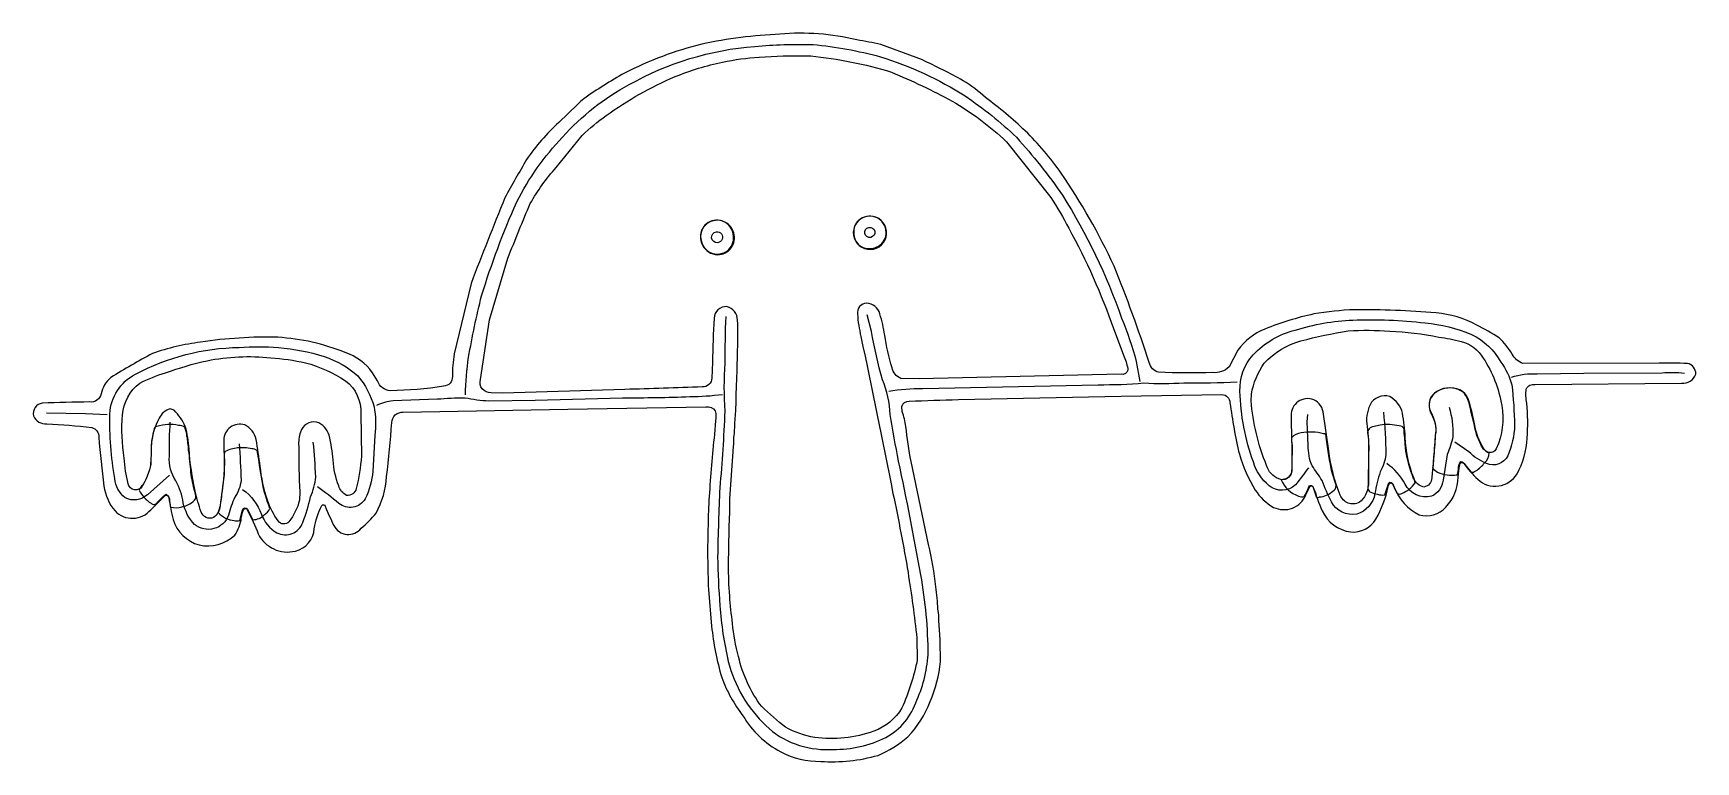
# Model space of a CAD drawing. Header units: millimetres. Extents: x 0 to 200, y 0 to 88.
import ezdxf

# ---------------------------------------------------------------- set-up
doc = ezdxf.new("R2010")
doc.units = ezdxf.units.MM
for name, color, linetype in [('CENTERLINE', 3, 'Continuous'), ('FILL_OUTSIDE', 6, 'Continuous'), ('INSIDE', 5, 'Continuous'), ('OUTSIDE', 1, 'Continuous')]:
    doc.layers.add(name, color=color, linetype=linetype)

msp = doc.modelspace()

# ---------------------------------------------------------------- linework, layer by layer
at = {"layer": 'CENTERLINE'}
for points in [[(52.0062, 44.1827, -0.03403309), (52.3891, 48.6834, -0.0206015), (53.9459, 56.0847, -0.02965173), (58.1713, 67.3867, -0.07374545), (63.691, 75.1877, -0.0900018), (71.7096, 81.5055, -0.10948836), (86.8122, 86.1151, -0.02935185), (93.8134, 86.3346, -0.0423719), (101.9148, 84.871, -0.06489443), (112.1166, 80.1499, -0.04180253), (118.2835, 75.1752, -0.03216517), (123.8175, 68.1868, -0.05665383), (130.9241, 53.3843, -0.02959639), (132.6942, 48.1838), (133.1202, 45.7829)], [(83.3116, 53.5843, 0.00899361), (83.193, 47.9833, 0.03323919), (83.2047, 42.1851, -0.01201646), (82.5982, 32.9807, 0.00654474), (82.3344, 24.6793, 0.01692004), (82.6099, 18.7783, 0.03793317), (83.611, 12.0771, 0.13821805), (88.1207, 4.3441, 0.20265714), (95.8138, 1.4851, 0.11787176), (102.2148, 2.7578, 0.19716235), (106.164, 7.0762, 0.08772179), (107.6613, 12.8772, 0.04434536), (106.7753, 22.4789, 0.00901241), (104.1012, 36.1813, -0.00376945), (103.0906, 41.7823, 0.09164504), (102.1496, 45.9776, -0.02280906), (100.8381, 51.7816), (100.3145, 53.7843)], [(153.4237, 35.3811, 0.00155194), (151.8435, 33.3359, -0.37662175), (148.6662, 33.2303, -0.14817363), (146.7862, 36.0813, -0.08171541), (145.1663, 44.5933, -0.19392977), (146.7383, 48.9656, -0.14873329), (151.8235, 51.9473, -0.06553903), (158.7247, 53.1729, -0.03702064), (167.4262, 52.8318, -0.07347935), (173.027, 51.428, -0.15989977), (176.5468, 48.0832, -0.09156306), (177.8748, 45.3829, -0.02242603), (178.1956, 40.482, -0.09401963), (177.3737, 36.8215, -0.40352644), (174.8323, 35.8908, -0.09558267), (172.6843, 37.3044), (171.0268, 38.4817)], [(16.4, 34.481), (13.7458, 32.1409, -0.31835305), (11.0635, 31.7744, -0.20703213), (9.8187, 34.0811, -0.04494801), (9.2187, 41.887, -0.26374608), (12.3008, 46.6451, -0.12005762), (24.8015, 49.8704, -0.04271751), (29.5023, 49.8478, -0.06253124), (35.0032, 48.7645, -0.1138874), (39.0432, 46.44, -0.11349348), (41.0164, 42.73, -0.06998013), (41.1208, 39.2818), (40.8528, 34.9811, -0.09723468), (39.9389, 31.6375, -0.4584312), (36.7732, 31.0925, 0.02407784), (34.2031, 33.0807)], [(177.828, 46.283, -0.10455834), (180.9285, 46.683), (186.5295, 46.7831), (195.931, 46.8168, -0.04648294), (198.6316, 46.7831)], [(82.9115, 44.1827, -0.03310719), (79.0108, 43.9209, -0.01238378), (70.9094, 43.7801), (60.4076, 43.4827), (54.8066, 43.3986, -0.03425919), (51.9585, 43.7777, 0.01838471), (48.6056, 43.6259), (43.307, 43.4279, 0.09789584), (41.3043, 42.8824)], [(144.8223, 45.6829, -0.0131495), (138.4211, 45.5673, -0.02794916), (133.5907, 45.5506, -0.02164561), (128.1194, 45.3446), (107.0157, 44.8821, 0.04638227), (102.915, 44.5827)], [(162.4253, 42.0823, -0.02313347), (162.7125, 36.9709, -0.09516328), (162.0325, 34.8939, 0.03855281), (161.4079, 32.2817, -0.28391187), (159.2176, 29.8174, -0.33089353), (156.1637, 31.2966, -0.02973871), (155.0508, 33.8438, 0.01507496), (153.8381, 35.6204, -0.10274157), (153.3774, 38.0816), (153.2477, 40.9058), (153.3237, 41.7822)], [(170.3267, 42.6824, -0.08288429), (170.7838, 39.1598, -0.0324156), (170.102, 36.9856), (169.6002, 33.8832, -0.26386438), (168.1896, 31.9542, -0.34845104), (165.0443, 33.3972, 0.12588353), (162.8254, 35.8812)], [(24.8015, 38.2816, -0.00416156), (25.0156, 33.8771, -0.13135725), (24.2472, 31.8342, 0.04649165), (23.5159, 29.6898, -0.52254203), (19.4104, 28.568, -0.14358129), (18.0636, 31.1803, 0.07756593), (17.1857, 33.8097, -0.17631737), (16.4021, 36.781, -0.02395755), (16.5, 40.8821)], [(25.2015, 32.7807, -0.15327785), (27.4673, 29.7803, 0.18205938), (29.3244, 27.5553, 0.45270644), (32.435, 28.7945, 0.04257866), (33.3613, 31.8873, 0.07714077), (33.9988, 34.2704, 0.01160489), (33.703, 38.4817)]]:
    msp.add_lwpolyline(points, format="xyb", dxfattribs=at)
for points in [[(101.2412, 63.5982, -0.99984086), (100.0323, 63.8387, -1)], [(82.3593, 62.482, -0.99991599), (82.185, 63.806, -1.00008402)]]:
    msp.add_lwpolyline(points, format="xyb", close=True, dxfattribs=at)
msp.add_lwpolyline([(1.5974, 41.9823), (6.298, 41.9388), (8.8987, 41.7822)], dxfattribs=at)
at = {"layer": 'FILL_OUTSIDE'}
for points in [[(84.245, 62.9859, 0.08945356), (84.0865, 63.9861, 0.52981916), (80.8128, 64.5861, 0.24711288), (80.3112, 62.9859, 0.4001781), (82.4114, 61.0955, 0.05913826), (83.3116, 61.3623, 0.26203245)], [(99.2242, 62.2957, 0.5115218), (102.4799, 62.9859, 1.03292206), (98.7478, 64.2861, 0.0614101), (98.7478, 63.186, 0.12493852)], [(175.1491, 37.138, -0.20922744), (174.0523, 38.3817), (173.6592, 39.2818, -0.00986712), (172.7937, 42.9824, 0.12615701), (172.0268, 44.4728, 0.25493032), (169.3265, 44.8061, 0.13481982), (168.2029, 43.9826, 0.22538736), (168.0264, 42.2823, -0.10436074), (168.7264, 40.0819, -0.09677271), (168.628, 39.2818, -0.06103352), (168.5265, 37.7815, -0.07059551), (168.4265, 36.4813, -0.07175353), (168.3395, 35.3827, 0.13317665), (168.9264, 34.8577, 0.14532847), (171.282, 34.526, 0.12504079), (171.4368, 35.4811, -0.12904281), (171.7369, 36.1246, -0.24251976), (172.2254, 35.7812), (172.9287, 34.8943, 0.3078138), (173.5272, 35.0159, 0.08721407), (174.5942, 35.9812, 0.17134053)], [(15.9998, 32.1906, -0.28889677), (16.4015, 31.3804), (16.545, 30.6253, 0.11238884), (17.9003, 30.6901, 0.1827672), (19.5889, 31.6904, 0.05996617), (19.3922, 32.7807, -0.05603044), (18.9671, 35.1811), (18.8338, 36.1813, 0.04294183), (18.7005, 37.4815, 0.09374719), (18.602, 38.3817, 0.09487602), (18.5019, 39.1818, 0.07813728), (18.2569, 40.2704, 0.09852201), (17.5002, 40.4918, 0.07473439), (16.2, 40.582, 0.04469857), (14.8999, 40.3736, 0.43658377), (14.5664, 39.9818, 0.07628392), (14.1996, 37.6815), (14.1661, 35.7812, -0.07126332), (13.1894, 33.2808, 0.14479019), (12.7461, 32.6807, 0.14168893), (14.1996, 31.1152, 0.50920076), (14.8997, 31.1807), (15.3998, 31.6805, -0.08688997)], [(162.5819, 32.1256), (163.0688, 33.5691, -0.60933405), (163.5489, 33.3806), (164.0939, 32.2923, 0.28649345), (164.6257, 32.289, 0.14892751), (166.2362, 33.5808, 0.11108311), (166.0024, 34.1809, -0.04210088), (165.1274, 37.3815), (165.0258, 38.2816), (164.9924, 38.9818, -0.05667941), (164.9141, 40.0803, 0.30543392), (164.3256, 40.4152, 0.10331368), (162.0252, 40.5154), (161.1251, 40.3053, 0.43191253), (160.5349, 39.3818, -0.07465245), (160.625, 38.0816), (160.6151, 33.2808, 0.50177997), (160.925, 32.4573, 0.07831786), (161.7252, 32.1903, 0.10758214)], [(150.1031, 33.9359, 0.21323246), (152.2235, 31.9723, 0.18313962), (152.8887, 31.9255, 0.03852313), (153.4587, 33.0805, -0.62091071), (153.8888, 33.1773, -0.05988556), (154.324, 32.0807, 0.68472925), (154.7241, 31.8709, 0.18082847), (156.3241, 32.5889, 0.34095396), (156.7226, 33.2808, -0.05124291), (155.7908, 37.3815), (155.5241, 39.0818, 0.53153509), (155.2239, 39.49, 0.11287732), (152.5236, 39.5721, 0.19266115), (151.3685, 38.9816, 0.12652399), (151.4218, 38.3817, -0.0103208), (151.3899, 34.9811, -0.22913036), (150.7233, 34.0591)], [(24.8566, 29.025), (25.1798, 30.2801, -0.85865152), (25.825, 30.2801), (26.4367, 29.1266, 0.19479902), (27.802, 29.7134, 0.14890907), (28.4806, 30.4803, -0.01911195), (27.7102, 32.8807, -0.0072775), (27.1018, 36.5813), (26.9568, 37.4699, 0.10703124), (26.3017, 37.6815, 0.06308645), (24.6014, 37.78, 0.08979494), (23.1128, 37.3465, 0.19665833), (23.0011, 36.6814), (22.9678, 34.581), (22.8012, 33.3808), (22.7677, 32.8807, 0.0328652), (22.6677, 31.8805), (22.4675, 30.6803), (22.2795, 30.0136, 0.20384835), (24.2013, 29.0467, 0.16918711)]]:
    msp.add_lwpolyline(points, format="xyb", close=True, dxfattribs=at)
at = {"layer": 'INSIDE'}
for points in [[(131.697, 47.1332, -0.38275401), (130.8698, 46.6341), (106.5656, 46.107), (104.3652, 46.1433, -0.24734855), (103.327, 47.4332, -0.03889925), (102.4434, 51.3339, 0.03493799), (101.8486, 53.9343, 0.32461966), (100.2645, 55.2083, 0.45751184), (99.165, 53.8843, 0.04917215), (99.5777, 51.1839, -0.00204985), (103.4297, 32.2806, -0.01100637), (105.2394, 22.7789, -0.00927497), (106.3156, 14.8776), (106.3583, 12.2771, -0.05524424), (104.5042, 6.4761, -0.17545853), (101.1147, 3.678, -0.12439625), (94.0134, 2.9326, -0.09278076), (90.5128, 4.1491, -0.03071444), (87.6406, 6.6512, -0.10839662), (84.8538, 12.6522, -0.04448611), (84.1282, 16.6529, -0.0108456), (83.7866, 19.9535, -0.02114257), (83.6617, 23.6541), (83.7252, 28.0549, 0.0087429), (83.8167, 31.6555), (84.1868, 37.3565, 0.03354244), (84.2915, 39.0568, 0.04127064), (84.4073, 40.8571, 0.00892774), (84.5545, 42.9574, -0.0157108), (84.6868, 46.8581), (84.7254, 49.5586, 0.03071675), (84.7376, 53.1592, 0.3345767), (83.4366, 54.782, 0.42236748), (81.9092, 53.3843, 0.01185882), (81.7226, 48.0833), (81.6406, 46.183, -0.42884926), (80.4861, 45.1315, -0.0033758), (71.1845, 44.8121), (56.4819, 44.3827), (55.0817, 44.4264, -0.5210742), (53.8074, 46.008), (54.8844, 53.2092), (57.1162, 60.6105, -0.00934548), (59.8071, 67.2116, -0.05150743), (62.897, 71.5124), (66.0412, 75.3881, -0.04084995), (68.9341, 77.773, -0.05782405), (77.2355, 82.4673, -0.04704563), (82.9365, 84.2102, -0.03855383), (87.3373, 84.8086), (90.2378, 84.9897), (93.5384, 84.9625, -0.04965626), (103.24, 83.0192, -0.02408388), (110.5413, 79.5329, -0.05673488), (117.0968, 74.6379), (122.4309, 67.9368, -0.0225178), (124.562, 64.2361, -0.04115408), (129.9625, 52.134), (131.2426, 48.7334, -0.06571662)], [(175.5775, 37.2622, -0.36996543), (174.499, 37.6816, -0.10773453), (173.385, 40.6821, 0.02687398), (172.6272, 43.6826, 0.3467736), (170.1516, 44.9727, 0.28612754), (168.0175, 43.5575, 0.22062731), (168.3376, 41.5572, -0.17282578), (168.6572, 39.2568, -0.00561024), (168.2441, 34.1559, -0.35434112), (167.3011, 33.0626, -0.28293613), (166.0766, 34.1559, -0.08643108), (165.0441, 39.0568, 0.03804343), (164.707, 41.9573, 0.21518903), (163.2004, 43.9465, 0.37809322), (160.8202, 42.9574, 0.16467615), (160.4719, 40.357, -0.03887664), (160.6469, 37.1564), (160.5932, 33.2558, -0.2190338), (159.5248, 31.2308, -0.46679414), (157.2327, 32.1056, -0.06980823), (155.8565, 37.4065), (155.1605, 42.1073, 0.28581453), (153.7988, 43.6563, 0.52361574), (151.3234, 41.4322), (151.3599, 38.7317, -0.02728414), (151.3832, 34.9311, -0.5198586), (149.8231, 34.0624, -0.22999287), (148.3687, 35.6562, -0.07512329), (146.4975, 43.4575), (146.5453, 44.2577, -0.10611523), (148.0754, 47.9583, -0.14056725), (152.4986, 50.6545, -0.02774075), (158.1996, 51.8693, -0.03276379), (163.1754, 51.8353, -0.03803597), (169.0765, 51.1154, -0.02157979), (171.7769, 50.604, -0.19144935), (174.4359, 48.5834, -0.10408305), (176.6502, 42.8824, -0.150513), (176.0013, 37.6816, -0.14635674)], [(16.475, 42.4876, 0.20002449), (15.159, 41.3572, 0.11141206), (14.2092, 38.0566, -0.01485169), (14.1193, 35.6562, -0.08398176), (13.1271, 33.1559, -0.67594104), (11.4362, 33.4558, -0.04365693), (10.9428, 36.5563, -0.05175779), (10.7398, 41.7572, -0.21137028), (12.8244, 45.5703, -0.04599336), (15.9249, 46.8217, -0.0290291), (20.9258, 48.2755, -0.0736238), (28.5771, 48.6291, -0.03396014), (32.7778, 48.0342, -0.07378619), (37.5787, 45.8655, -0.25287609), (39.404, 41.8823), (39.4946, 36.7814, -0.04060074), (38.8664, 32.8807, -0.3918074), (37.7037, 32.0675, -0.20345285), (36.7554, 33.2058, -0.07823726), (36.0928, 36.3063, 0.04179974), (35.5986, 39.3068, 0.25921734), (34.0781, 40.8852, 0.37532033), (32.1567, 39.6819, 0.09716573), (31.9517, 37.9816, 0.01303334), (32.0777, 32.4806), (32.0312, 31.4805, -0.11005924), (30.7629, 28.8906, -0.50257174), (29.4925, 28.9825, -0.08128082), (28.1887, 31.4805, -0.04984729), (27.3084, 35.5812, 0.00852507), (26.8335, 38.7817, 0.2308294), (25.4516, 40.5563, 0.49600986), (22.9216, 38.7067, 0.01259899), (23.0261, 36.0062), (22.947, 34.506, -0.00511343), (22.4956, 30.8053, -0.1934448), (21.7007, 29.3848, -0.4157281), (20.2169, 30.0552, -0.02768847), (19.5093, 32.5556, -0.03883098), (18.7559, 37.6565, 0.05785619), (18.3073, 40.357, 0.0838431), (16.9672, 42.3144)]]:
    msp.add_lwpolyline(points, format="xyb", close=True, dxfattribs=at)
at = {"layer": 'OUTSIDE'}
for points in [[(163.3025, 33.5984, -0.22397642), (163.7245, 33.0057, 0.18193521), (166.726, 29.7372, 0.30331687), (169.9265, 30.6557, 0.19203642), (171.4174, 34.2559, -0.04876309), (171.6026, 35.7561, -0.72729254), (172.0438, 35.9455, 0.04908882), (173.7773, 33.9963, 0.47869169), (178.4953, 34.656, 0.10993045), (179.7297, 38.9568, 0.03479872), (179.6807, 43.1575, -0.08166291), (179.6001, 44.8578, -0.34594098), (180.6785, 45.4077), (198.2815, 45.5808, 0.35867084), (199.9878, 46.6581, 0.38201754), (198.9816, 47.9402, 0.02002531), (195.581, 47.9583), (179.1782, 47.9488, -0.18507152), (177.925, 49.0585, 0.05187622), (176.3527, 51.0348, 0.01935795), (173.6522, 52.5712, 0.10059898), (168.7514, 54.0253, 0.02333619), (158.9497, 54.4152, 0.03016802), (154.0488, 53.9009, 0.04093907), (148.1478, 52.0874, 0.13398011), (144.9095, 49.5336), (143.848, 47.5334, -0.22914396), (141.8717, 46.8352, -0.01400885), (135.3706, 46.8771, -0.29468282), (134.2631, 48.0583, 0.01642947), (130.0285, 59.6603, 0.04205907), (123.6405, 70.8623, 0.04900194), (119.3428, 75.9387, 0.03144457), (114.567, 79.9394, 0.05103267), (111.8665, 81.9809, 0.01660228), (106.9657, 84.484), (101.9648, 86.3455, 0.00803325), (99.0643, 86.8933, 0.08167042), (89.8377, 87.5858, 0.03811857), (80.4361, 86.3967, 0.05510426), (71.1345, 82.8963, 0.02232992), (66.2336, 79.8119, 0.00513768), (63.2468, 76.9656, 0.05850445), (59.3508, 72.4876, 0.00485313), (56.7433, 67.8868, 0.00463799), (52.6855, 57.585), (50.6582, 49.0835, 0.05171175), (50.4358, 46.383, -0.40414952), (49.3807, 45.1926, -0.03361319), (42.9796, 44.6674, -0.30079575), (41.4357, 45.8329), (40.834, 46.8331, 0.15535468), (37.5537, 49.261, 0.07871128), (29.4523, 51.0953, 0.04430283), (20.1506, 50.5067, 0.05475971), (14.3496, 49.1337, 0.01667517), (9.3488, 46.2504, 0.16447118), (8.182, 44.2827, -0.39893672), (6.7983, 43.3078, 0.00680567), (1.0973, 43.1659, 0.44006018), (0.0504, 41.6322, 0.31675661), (1.6474, 40.6624, -0.02154537), (7.0484, 40.2335, -0.36942961), (7.8938, 39.0818, 0.00586377), (8.5094, 33.1808, 0.13730322), (9.8505, 30.1835, 0.44117047), (14.1496, 30.3269), (15.8999, 32.0667, -0.55065731), (16.3231, 31.7555, 0.02008091), (16.8424, 29.1551, 0.26045491), (19.9756, 26.1036, 0.2543991), (24.2533, 27.2801, 0.13288073), (25.0458, 29.3801, -0.06908408), (25.3388, 30.373, -0.64599968), (25.7672, 30.3273, -0.02491269), (27.0823, 27.4298, 0.35069962), (31.5526, 25.3545, 0.32210747), (33.823, 28.0549, -0.0729169), (34.7258, 30.8483, -0.70969118), (35.1294, 30.7543, 0.02127815), (36.1718, 28.4549, 0.25148792), (37.7537, 27.3376, 0.2195849), (39.454, 28.1008, 0.0526256), (41.2471, 29.9302, 0.11811329), (42.5103, 34.3309, 0.01714786), (43.1417, 40.8321, -0.430611), (44.5299, 42.0772), (64.3333, 42.4574), (80.9362, 42.7074, -0.31886229), (82.0415, 42.2322, -0.12552864), (82.0646, 41.0321), (81.9523, 39.4318, 0.01262857), (81.3243, 31.9305, 0.01155596), (81.1848, 28.4299, 0.01892922), (81.234, 20.7286), (81.6145, 16.3278, 0.04568353), (82.8331, 10.1268, 0.07457649), (85.3861, 5.526, 0.13723139), (89.9377, 1.1858, 0.12220447), (94.7386, 0.0385, 0.08572927), (101.6398, 0.7653, 0.06932507), (105.2355, 2.9939, 0.10028634), (107.8884, 7.2513, 0.07802069), (109.1411, 12.0521), (109.1091, 14.5525, 0.0092889), (108.9443, 16.8529, 0.05135828), (108.8414, 18.3532, 0.01766916), (108.5817, 21.0536, 0.03504541), (107.6953, 26.1545), (105.6182, 36.1563, -0.02792109), (104.9893, 40.357, 0.035728), (104.5455, 42.1573), (104.5093, 42.7574, -0.380713), (105.3904, 43.3979, -0.00585616), (111.2914, 43.5857), (130.8948, 44.0076), (142.9969, 44.205, -0.39858643), (143.9643, 43.2075, 0.02484995), (145.0911, 37.0064, 0.06632232), (147.0058, 32.7057, 0.12189285), (149.198, 30.6201, 0.43028749), (153.1043, 32.1306), (153.584, 33.1196, -0.68624372), (153.9844, 33.0049, 0.03212589), (155.0581, 30.2052, 0.25867273), (158.4996, 27.6607, 0.29134427), (161.5258, 29.2051, 0.07485505), (162.9873, 33.1057, -0.23532081)], [(84.272, 63.661, 0.63163695), (80.6396, 64.3361, 0.58715478), (82.3114, 61.0362, 0.50643354)], [(98.7019, 64.1111, 8.96713858), (99.0813, 64.9106, 0.10574318)]]:
    msp.add_lwpolyline(points, format="xyb", close=True, dxfattribs=at)

doc.saveas('drawing.dxf')
